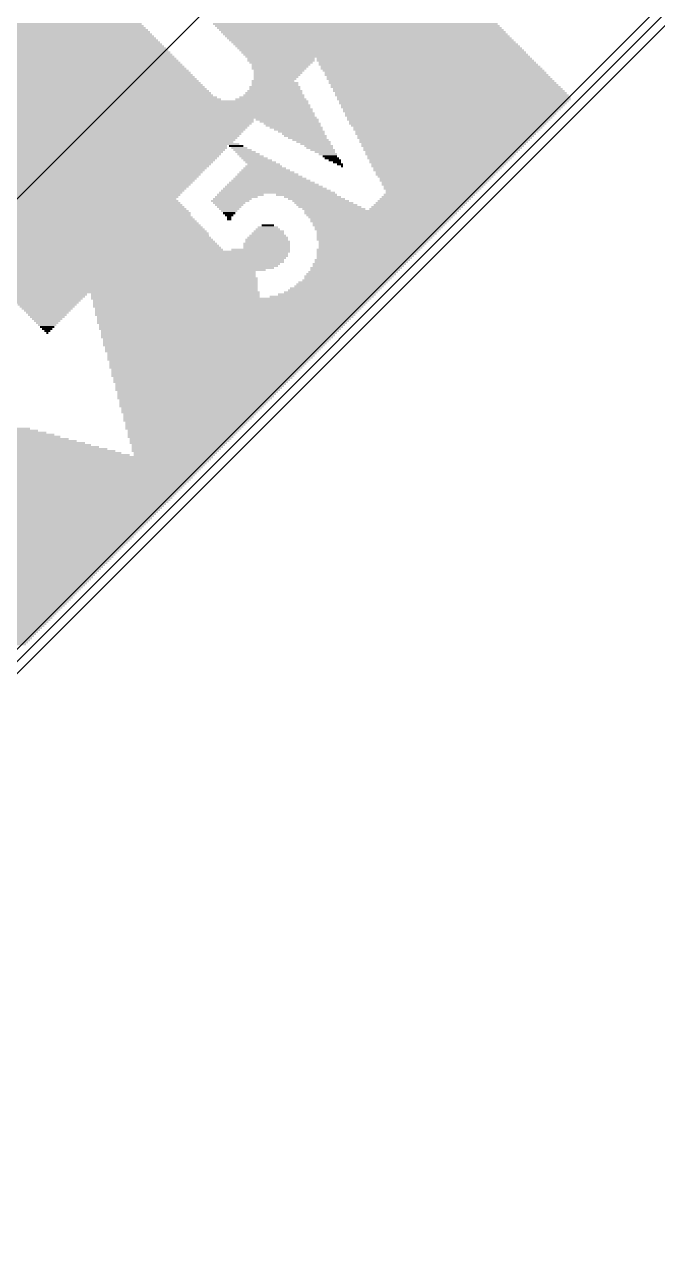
# Model space of a CAD drawing. Extents: x -40.8 to 40.8, y -42.1 to 43.9.
# Drawn here: x 23.67 to 30.26, y -40.77 to -27.94 of the extents above; entities that cross this region are included whole.
import ezdxf

# ---------------------------------------------------------------- set-up
doc = ezdxf.new("R2010")
doc.units = 0
for name, color, linetype in [('1', 22, 'CONTINUOUS'), ('16', 5, 'CONTINUOUS'), ('20', 4, 'CONTINUOUS'), ('200', 2, 'CONTINUOUS'), ('21', 2, 'CONTINUOUS')]:
    doc.layers.add(name, color=color, linetype=linetype)

# ---------------------------------------------------------------- blocks, each defined once
blk = doc.blocks.new('RECT')
blk.add_solid([(-0.5, -0.5), (0.5, -0.5), (-0.5, 0.5), (0.5, 0.5)])

msp = doc.modelspace()

# ---------------------------------------------------------------- linework, layer by layer
at = {"layer": '1'}
msp.add_line((17.526, -40.767), (40.767, -17.526), dxfattribs=at)
at = {"layer": '16'}
msp.add_line((17.399, -40.767), (40.64, -17.526), dxfattribs=at)
at = {"layer": '20'}
msp.add_line((39.8961, -18.143), (18.143, -39.8961), dxfattribs=at)
at = {"layer": '21'}
msp.add_line((19.1533, -34.1979), (26.5779, -26.7733), dxfattribs=at)

# ---------------------------------------------------------------- block references
at = {"layer": '200', "yscale": 0.0212}
for p, xscale in [((22.7853, -27.938), 4.2128), ((22.8065, -27.9592), 4.2128), ((27.1146, -27.938), 2.9638), ((27.1358, -27.9592), 2.9638), ((22.8277, -27.9803), 4.2129), ((22.8488, -28.0015), 4.2128), ((22.87, -28.0227), 4.2128), ((22.8912, -28.0438), 4.2128), ((22.9123, -28.065), 4.2129), ((22.9335, -28.0862), 4.2128), ((27.1569, -27.9803), 2.9638), ((27.1781, -28.0015), 2.9638), ((27.1993, -28.0227), 2.9638), ((27.2204, -28.0438), 2.9638), ((27.2416, -28.065), 2.9638), ((27.2628, -28.0862), 2.9638), ((22.9547, -28.1074), 4.2128), ((22.9759, -28.1285), 4.2129), ((22.997, -28.1497), 4.2128), ((23.0182, -28.1709), 4.2128), ((23.0394, -28.192), 4.2129), ((23.0605, -28.2132), 4.2128), ((27.2839, -28.1074), 2.9638), ((27.3051, -28.1285), 2.9638), ((27.3263, -28.1497), 2.9638), ((27.3475, -28.1709), 2.9638), ((27.3686, -28.192), 2.9638), ((27.3898, -28.2132), 2.9638), ((23.0817, -28.2344), 4.2128), ((23.1029, -28.2555), 4.2128), ((23.1241, -28.2767), 4.2129), ((23.1452, -28.2979), 4.2128), ((23.1664, -28.3191), 4.2128), ((23.1876, -28.3402), 4.2129), ((27.411, -28.2344), 2.9638), ((27.4321, -28.2555), 2.9638), ((27.4533, -28.2767), 2.9638), ((26.3419, -28.2979), 0.6986), ((26.3419, -28.3191), 0.6986), ((26.3419, -28.3402), 0.6563), ((27.8344, -28.2979), 2.244), ((27.845, -28.3191), 2.2651), ((27.8661, -28.3402), 2.2652), ((23.2087, -28.3614), 4.2128), ((23.2299, -28.3826), 4.2128), ((23.2511, -28.4037), 4.2129), ((23.2722, -28.4249), 4.2128), ((23.2934, -28.4461), 4.2128), ((23.3146, -28.4672), 4.2128), ((26.3419, -28.3614), 0.6139), ((26.3313, -28.3826), 0.5928), ((26.3207, -28.4037), 0.5716), ((26.2995, -28.4672), 0.4869), ((26.3207, -28.4249), 0.5292), ((26.3102, -28.4461), 0.5081), ((27.8767, -28.3614), 2.2864), ((27.8979, -28.3826), 2.2864), ((27.9085, -28.4037), 2.3075), ((27.9297, -28.4249), 2.3075), ((27.9508, -28.4461), 2.3076), ((27.9614, -28.4672), 2.3287), ((23.3358, -28.4884), 4.2129), ((23.3569, -28.5096), 4.2128), ((23.3781, -28.5308), 4.2128), ((23.3993, -28.5519), 4.2129), ((23.4204, -28.5731), 4.2128), ((23.4416, -28.5943), 4.2128), ((26.2783, -28.5943), 0.5293), ((26.2572, -28.5308), 0.4446), ((26.2783, -28.5519), 0.4869), ((26.2783, -28.5731), 0.4869), ((26.2889, -28.4884), 0.4657), ((26.2784, -28.5096), 0.4446), ((27.9931, -28.5096), 2.3499), ((27.9825, -28.4884), 2.3287), ((28.0143, -28.5308), 2.3498), ((28.0249, -28.5519), 2.371), ((28.0461, -28.5731), 2.3711), ((28.0567, -28.5943), 2.3923), ((23.4627, -28.6154), 4.2129), ((23.4839, -28.6366), 4.2128), ((23.5051, -28.6578), 4.2128), ((23.5263, -28.6789), 4.2128), ((23.558, -28.7001), 4.234), ((23.5898, -28.7213), 4.2552), ((26.2361, -28.7213), 0.7409), ((26.2466, -28.7001), 0.6774), ((26.2677, -28.6789), 0.6351), ((26.2678, -28.6578), 0.5928), ((26.2784, -28.6366), 0.5716), ((26.2783, -28.6154), 0.5293), ((28.0778, -28.6154), 2.3922), ((28.0884, -28.6366), 2.4134), ((28.1096, -28.6578), 2.4134), ((28.1202, -28.6789), 2.4345), ((28.1414, -28.7001), 2.4345), ((28.1414, -28.7213), 2.4345), ((24.0556, -28.7425), 5.1443), ((24.0661, -28.7636), 5.1232), ((24.0873, -28.7848), 5.1231), ((24.0979, -28.806), 5.1019), ((24.119, -28.8271), 5.102), ((24.1296, -28.8483), 5.0808), ((28.1413, -28.7425), 2.3922), ((28.1308, -28.7636), 2.3711), ((28.1308, -28.7848), 2.3287), ((28.1202, -28.806), 2.3075), ((28.1202, -28.8271), 2.2652), ((28.1096, -28.8483), 2.244), ((24.1508, -28.8695), 5.0808), ((24.1614, -28.8906), 5.0596), ((24.1826, -28.9118), 5.0597), ((23.865, -28.933), 4.3822), ((23.8756, -28.9542), 4.361), ((23.8756, -28.9753), 4.3187), ((26.4054, -28.933), 0.6562), ((26.4266, -28.9542), 0.6139), ((26.4583, -28.9753), 0.5928), ((28.1096, -28.8695), 2.2017), ((28.099, -28.8906), 2.1805), ((28.099, -28.9118), 2.1382), ((28.0884, -28.933), 2.117), ((28.0884, -28.9542), 2.0746), ((28.0779, -28.9753), 2.0535), ((23.8756, -28.9965), 4.2763), ((23.8756, -29.0177), 4.234), ((23.8756, -29.0388), 4.1917), ((23.8756, -29.06), 4.1493), ((23.8756, -29.0812), 4.107), ((23.8756, -29.1023), 4.0646), ((26.4689, -28.9965), 0.5716), ((26.5007, -29.0177), 0.5505), ((26.5219, -29.0388), 0.5081), ((26.5536, -29.06), 0.4869), ((26.5748, -29.0812), 0.4445), ((26.5959, -29.1023), 0.4446), ((28.0778, -28.9965), 2.0112), ((28.0778, -29.0177), 1.9688), ((28.0673, -29.0388), 1.9477), ((28.0567, -29.0812), 1.8841), ((28.0673, -29.06), 1.9053), ((28.0567, -29.1023), 1.8417), ((23.8756, -29.1235), 4.0223), ((23.8756, -29.1447), 3.98), ((23.8756, -29.1659), 3.9376), ((23.9179, -29.187), 3.98), ((23.865, -29.2082), 3.8318), ((23.8756, -29.2294), 3.8106), ((25.8761, -29.2082), 0.1482), ((25.9079, -29.2294), 0.1694), ((26.6171, -29.1235), 0.4022), ((26.6489, -29.1447), 0.3811), ((26.6806, -29.1659), 0.3598), ((26.7018, -29.187), 0.3175), ((26.7335, -29.2082), 0.2964), ((26.7441, -29.2294), 0.2752), ((28.0461, -29.1235), 1.8206), ((28.0461, -29.1447), 1.7783), ((28.0355, -29.1659), 1.7571), ((28.0355, -29.187), 1.7148), ((28.0249, -29.2082), 1.6936), ((28.0249, -29.2294), 1.6512), ((23.8756, -29.2505), 3.7683), ((23.8756, -29.2717), 3.7259), ((23.8756, -29.2929), 3.6836), ((23.8756, -29.3141), 3.6412), ((23.8756, -29.3352), 3.5989), ((23.8756, -29.3564), 3.5566), ((25.9397, -29.2505), 0.1905), ((25.9715, -29.2717), 0.2117), ((26.0032, -29.2929), 0.2329), ((26.0349, -29.3141), 0.254), ((26.0667, -29.3352), 0.2752), ((26.0984, -29.3564), 0.2964), ((26.7759, -29.2505), 0.2541), ((26.7971, -29.2717), 0.2117), ((26.8288, -29.2929), 0.1906), ((26.85, -29.3141), 0.1482), ((26.8711, -29.3352), 0.1482), ((26.9029, -29.3564), 0.127), ((28.0144, -29.2505), 1.6301), ((28.0143, -29.2717), 1.5878), ((28.0037, -29.2929), 1.5666), ((27.9931, -29.3352), 1.5031), ((28.0037, -29.3141), 1.5242), ((27.9931, -29.3564), 1.4607), ((23.8756, -29.3776), 3.5142), ((23.8756, -29.3987), 3.4719), ((23.8756, -29.4199), 3.4295), ((23.8756, -29.4411), 3.3872), ((23.8756, -29.4622), 3.3449), ((23.8756, -29.4834), 3.3025), ((26.1937, -29.4834), 0.5716), ((26.1831, -29.4622), 0.508), ((26.1725, -29.4411), 0.4446), ((26.1302, -29.3776), 0.3176), ((26.162, -29.4199), 0.3811), ((26.162, -29.3987), 0.3387), ((26.9241, -29.3776), 0.0847), ((26.9559, -29.3987), 0.0635), ((26.977, -29.4199), 0.0212), ((27.9825, -29.3776), 1.4395), ((27.9825, -29.3987), 1.3973), ((27.9719, -29.4199), 1.3761), ((27.9719, -29.4411), 1.3337), ((27.9614, -29.4622), 1.3126), ((27.9614, -29.4834), 1.2702), ((23.8756, -29.5046), 3.2602), ((23.8756, -29.5257), 3.2178), ((23.8756, -29.5469), 3.1755), ((23.8756, -29.5681), 3.1332), ((23.8756, -29.5893), 3.0908), ((23.8756, -29.6104), 3.0485), ((26.2572, -29.6104), 0.9526), ((26.2466, -29.5893), 0.8892), ((26.236, -29.5681), 0.8256), ((26.2255, -29.5469), 0.7621), ((26.2149, -29.5257), 0.6986), ((26.2043, -29.5046), 0.6351), ((27.9508, -29.5046), 1.249), ((27.9508, -29.5257), 1.2066), ((27.9508, -29.5469), 1.1644), ((27.9402, -29.5681), 1.1432), ((27.9402, -29.5893), 1.1008), ((27.9297, -29.6104), 1.0797), ((23.8756, -29.6316), 3.0061), ((23.8756, -29.6528), 2.9638), ((23.8756, -29.6739), 2.9215), ((23.8756, -29.6951), 2.8791), ((23.8756, -29.7163), 2.8368), ((23.8756, -29.7374), 2.7944), ((23.8756, -29.7586), 2.7521), ((25.8338, -29.7586), 0.4022), ((25.8762, -29.7374), 0.4445), ((25.9184, -29.7163), 0.4869), ((26.2995, -29.6951), 1.2067), ((26.2889, -29.6739), 1.1431), ((26.2783, -29.6528), 1.0797), ((26.2678, -29.6316), 1.0162), ((26.6066, -29.7163), 0.6351), ((26.67, -29.7374), 0.5928), ((26.7124, -29.7586), 0.5927), ((27.845, -29.7586), 0.9527), ((27.8661, -29.7374), 0.9526), ((27.9297, -29.6316), 1.0373), ((27.9191, -29.6528), 1.0161), ((27.8873, -29.7163), 0.9526), ((27.9191, -29.6739), 0.9739), ((27.9085, -29.6951), 0.9527), ((23.8968, -29.7798), 2.7521), ((23.918, -29.801), 2.7521), ((23.9391, -29.8221), 2.7521), ((23.9603, -29.8433), 2.7521), ((23.9815, -29.8645), 2.7521), ((24.0025, -29.8856), 2.7521), ((25.8126, -29.7798), 0.4022), ((25.8021, -29.801), 0.3387), ((25.8021, -29.8221), 0.2963), ((25.8021, -29.8433), 0.2541), ((25.8021, -29.8645), 0.2117), ((25.8021, -29.8856), 0.1693), ((26.7547, -29.7798), 0.5928), ((26.7865, -29.801), 0.6139), ((26.8183, -29.8221), 0.6351), ((26.8499, -29.8433), 0.6563), ((26.8923, -29.8645), 0.6562), ((27.3898, -29.8856), 1.609), ((27.7391, -29.8645), 0.9526), ((27.7603, -29.8433), 0.9527), ((27.7815, -29.8221), 0.9527), ((27.8026, -29.801), 0.9526), ((27.8238, -29.7798), 0.9526), ((24.0237, -29.9068), 2.7521), ((24.0343, -29.928), 2.7309), ((24.0556, -29.9491), 2.7309), ((24.0767, -29.9703), 2.731), ((24.0979, -29.9915), 2.7309), ((24.1191, -30.0127), 2.7309), ((25.8021, -29.9068), 0.1271), ((25.8021, -29.928), 0.0847), ((25.8021, -29.9491), 0.0423), ((25.8021, -29.9703), 0.0423), ((27.3792, -29.9068), 1.5878), ((27.3792, -29.928), 1.5454), ((27.3792, -29.9491), 1.503), ((27.3792, -29.9703), 1.4608), ((27.3686, -29.9915), 1.4396), ((27.3686, -30.0127), 1.3972), ((24.1402, -30.0338), 2.731), ((24.1614, -30.055), 2.7309), ((24.1826, -30.0762), 2.7309), ((24.2037, -30.0973), 2.731), ((24.2248, -30.1185), 2.7309), ((24.2355, -30.1397), 2.7097), ((26.2043, -30.1397), 0.3811), ((26.2043, -30.1185), 0.3387), ((26.2149, -30.0973), 0.3175), ((26.2043, -30.0762), 0.254), ((26.2043, -30.055), 0.2117), ((26.2043, -30.0338), 0.127), ((27.3581, -30.0338), 1.3761), ((27.3581, -30.055), 1.3337), ((27.3475, -30.0762), 1.3125), ((27.3475, -30.0973), 1.2702), ((27.3369, -30.1185), 1.249), ((27.3263, -30.1397), 1.2278), ((24.2567, -30.1608), 2.7097), ((24.2778, -30.182), 2.7098), ((24.299, -30.2032), 2.7098), ((24.3202, -30.2244), 2.7097), ((24.3413, -30.2455), 2.7098), ((24.3625, -30.2667), 2.7098), ((26.1937, -30.2244), 0.4869), ((26.1937, -30.2455), 0.4869), ((26.1937, -30.2667), 0.4869), ((26.1937, -30.182), 0.4446), ((26.2043, -30.2032), 0.4657), ((26.2043, -30.1608), 0.4234), ((27.3157, -30.1608), 1.2066), ((27.3052, -30.182), 1.1855), ((27.3051, -30.2032), 1.1432), ((27.2945, -30.2244), 1.122), ((27.284, -30.2455), 1.1009), ((27.2734, -30.2667), 1.0797), ((24.3837, -30.2879), 2.7097), ((24.7435, -30.309), 3.3872), ((24.7436, -30.3302), 3.3449), ((24.7542, -30.3514), 3.3237), ((24.7542, -30.3725), 3.2813), ((24.7541, -30.3937), 3.239), ((26.1302, -30.2879), 0.6139), ((27.1887, -30.3937), 0.995), ((27.2416, -30.309), 1.0585), ((27.2522, -30.2879), 1.0796), ((27.231, -30.3302), 1.0373), ((27.2204, -30.3514), 1.0161), ((27.2099, -30.3725), 0.9949), ((24.7647, -30.4149), 3.2178), ((24.7542, -30.4361), 3.1543), ((24.7541, -30.4572), 3.112), ((24.7436, -30.4784), 3.0485), ((24.7118, -30.4996), 2.9426), ((24.6695, -30.5207), 2.8157), ((27.0935, -30.5207), 0.9315), ((27.1252, -30.4784), 0.9527), ((27.1146, -30.4996), 0.9315), ((27.1569, -30.4361), 0.9738), ((27.1464, -30.4572), 0.9527), ((27.1781, -30.4149), 0.9738), ((24.6801, -30.5419), 2.7945), ((24.6907, -30.5631), 2.7733), ((24.7118, -30.5842), 2.7732), ((24.7224, -30.6054), 2.7521), ((24.733, -30.6266), 2.7309), ((24.7436, -30.6478), 2.7097), ((26.9664, -30.6478), 0.9314), ((26.9876, -30.6266), 0.9315), ((27.0194, -30.6054), 0.9103), ((27.0404, -30.5842), 0.9103), ((27.0511, -30.5631), 0.9315), ((27.0723, -30.5419), 0.9315), ((24.7541, -30.6689), 2.6886), ((24.7647, -30.6901), 2.6674), ((24.7753, -30.7113), 2.6462), ((24.7965, -30.7324), 2.6463), ((23.9073, -30.7536), 0.8256), ((23.9074, -30.7748), 0.7833), ((25.2411, -30.7536), 1.7571), ((25.2411, -30.7748), 1.7571), ((26.7653, -30.7748), 1.0797), ((26.8182, -30.7536), 1.0162), ((26.8605, -30.7324), 0.9739), ((26.8923, -30.7113), 0.9526), ((26.9135, -30.6901), 0.9527), ((26.9453, -30.6689), 0.9315), ((23.9074, -30.7959), 0.7409), ((23.9073, -30.8171), 0.6986), ((23.9074, -30.8383), 0.6563), ((23.9074, -30.8595), 0.6139), ((23.9073, -30.8806), 0.5716), ((23.9074, -30.9018), 0.5293), ((25.8232, -30.7959), 2.9214), ((25.8233, -30.8171), 2.8791), ((25.8127, -30.8383), 2.8579), ((25.8021, -30.8595), 2.8367), ((25.7915, -30.8806), 2.8156), ((25.7915, -30.9018), 2.7733), ((23.9074, -30.923), 0.4869), ((23.9073, -30.9441), 0.4446), ((23.9073, -30.9653), 0.4022), ((23.9074, -30.9865), 0.3599), ((23.9074, -31.0077), 0.3175), ((23.9073, -31.0288), 0.2752), ((25.7809, -30.923), 2.7521), ((25.7703, -30.9441), 2.731), ((25.7597, -30.9653), 2.7098), ((25.7597, -30.9865), 2.6674), ((25.7491, -31.0077), 2.6462), ((25.7386, -31.0288), 2.6251), ((23.9074, -31.05), 0.2329), ((23.9074, -31.0712), 0.1905), ((23.9073, -31.0923), 0.1482), ((23.9074, -31.1135), 0.1059), ((23.9074, -31.1347), 0.0635), ((23.9073, -31.1558), 0.0212), ((25.7279, -31.05), 2.6039), ((25.7279, -31.0712), 2.5615), ((25.7174, -31.0923), 2.5404), ((25.7068, -31.1135), 2.5192), ((25.7067, -31.1347), 2.4769), ((25.6962, -31.1558), 2.4558), ((25.6856, -31.177), 2.4346), ((25.675, -31.1982), 2.4134), ((25.675, -31.2193), 2.371), ((25.6645, -31.2405), 2.3499), ((25.6539, -31.2617), 2.3287), ((25.6433, -31.2829), 2.3075), ((25.6433, -31.304), 2.2652), ((25.6327, -31.3252), 2.244), ((25.6221, -31.3464), 2.2228), ((25.6221, -31.3675), 2.1806), ((25.6115, -31.3887), 2.1594), ((25.6009, -31.4099), 2.1382), ((25.5903, -31.431), 2.117), ((25.5904, -31.4522), 2.0747), ((25.5798, -31.4734), 2.0535), ((25.5692, -31.4946), 2.0323), ((25.5586, -31.5157), 2.0112), ((25.5586, -31.5369), 1.9688), ((25.548, -31.5581), 1.9476), ((25.5374, -31.5792), 1.9265), ((25.5268, -31.6004), 1.9053), ((25.5268, -31.6216), 1.8629), ((25.5163, -31.6427), 1.8417), ((25.5057, -31.6639), 1.8206), ((25.4845, -31.7274), 1.736), ((25.4739, -31.7486), 1.7148), ((25.5057, -31.6851), 1.7783), ((25.4951, -31.7063), 1.7571), ((25.4739, -31.7698), 1.6724), ((25.4634, -31.7909), 1.6513), ((25.4528, -31.8121), 1.6301), ((25.4422, -31.8333), 1.6089), ((25.4316, -31.8756), 1.5454), ((25.421, -31.8968), 1.5242), ((25.4104, -31.918), 1.503), ((25.4422, -31.8544), 1.5665), ((25.4104, -31.9391), 1.4608), ((25.3998, -31.9603), 1.4396), ((25.3892, -31.9815), 1.4184), ((25.3893, -32.0026), 1.3761), ((25.3787, -32.0238), 1.3549), ((25.3681, -32.045), 1.3337), ((25.3575, -32.0661), 1.3125), ((21.8327, -32.1508), 3.7894), ((21.8856, -32.172), 3.853), ((21.9385, -32.1932), 3.9164), ((25.3575, -32.0873), 1.2702), ((25.3469, -32.1085), 1.249), ((25.3363, -32.1297), 1.2278), ((25.3258, -32.1508), 1.2067), ((25.3257, -32.172), 1.1644), ((25.3151, -32.1932), 1.1432), ((21.9915, -32.2143), 3.9799), ((22.0338, -32.2355), 4.0223), ((22.0867, -32.2567), 4.0858), ((22.1396, -32.2778), 4.1493), ((22.1926, -32.299), 4.2129), ((22.2349, -32.3202), 4.2552), ((25.3046, -32.2143), 1.1221), ((25.294, -32.2355), 1.1009), ((25.294, -32.2567), 1.0585), ((25.2834, -32.2778), 1.0373), ((25.2728, -32.299), 1.0162), ((25.2728, -32.3202), 0.9738), ((22.2879, -32.3414), 4.3187), ((22.3407, -32.3625), 4.3821), ((22.3937, -32.3837), 4.4457), ((22.436, -32.4049), 4.488), ((22.489, -32.426), 4.5515), ((22.9335, -32.4472), 5.3984), ((25.2622, -32.3414), 0.9526), ((25.2517, -32.3625), 0.9315), ((25.2411, -32.3837), 0.9103), ((25.2305, -32.426), 0.8468), ((25.2411, -32.4049), 0.8679), ((22.9335, -32.4684), 5.356), ((22.9335, -32.4895), 5.3136), ((22.9335, -32.5107), 5.2714), ((22.9335, -32.5319), 5.229), ((22.9335, -32.5531), 5.1866), ((22.9336, -32.5742), 5.1443), ((22.9335, -32.5954), 5.102), ((22.9335, -32.6166), 5.0596), ((22.9336, -32.6377), 5.0173), ((22.9335, -32.6589), 4.975), ((22.9335, -32.6801), 4.9326), ((22.9335, -32.7012), 4.8902), ((22.9335, -32.7224), 4.848), ((22.9335, -32.7436), 4.8056), ((22.9335, -32.7648), 4.7632), ((22.9336, -32.7859), 4.7209), ((22.9335, -32.8071), 4.6786), ((22.9335, -32.8283), 4.6362), ((23.8968, -32.8494), 2.6675), ((23.9179, -32.8706), 2.5828), ((23.9391, -32.8918), 2.498), ((23.9497, -32.9129), 2.4345), ((23.9603, -32.9341), 2.3711), ((23.9603, -32.9553), 2.3287), ((23.9708, -32.9765), 2.2652), ((23.9709, -32.9976), 2.2229), ((23.9709, -33.0188), 2.1805), ((23.9709, -33.04), 2.1381), ((23.9709, -33.0611), 2.0959), ((23.9815, -33.0823), 2.0323), ((23.9814, -33.1035), 1.99), ((23.9708, -33.1246), 1.9688), ((23.9709, -33.1458), 1.9265), ((23.9709, -33.167), 1.8841), ((23.9708, -33.1882), 1.8418), ((23.9709, -33.2093), 1.7995), ((23.9709, -33.2305), 1.7571), ((23.9603, -33.2517), 1.7359), ((23.9603, -33.2728), 1.6936), ((23.9603, -33.294), 1.6513), ((23.9497, -33.3152), 1.6301), ((23.9497, -33.3363), 1.5877), ((23.9391, -33.3575), 1.5666), ((23.9391, -33.3787), 1.5242), ((23.9285, -33.3999), 1.503), ((23.918, -33.421), 1.4819), ((23.9179, -33.4422), 1.4396), ((23.9073, -33.4634), 1.4184), ((23.8968, -33.4845), 1.3973), ((23.8968, -33.5057), 1.3549), ((23.8862, -33.5269), 1.3337), ((23.8756, -33.548), 1.3125), ((23.865, -33.5692), 1.2914), ((23.8544, -33.5904), 1.2702), ((23.8438, -33.6116), 1.249), ((23.8332, -33.6327), 1.2279), ((23.8226, -33.6539), 1.2067), ((23.8015, -33.6962), 1.1644), ((23.7909, -33.7174), 1.1432), ((23.8121, -33.6751), 1.1855), ((23.7486, -33.7809), 1.1009), ((23.738, -33.8021), 1.0797), ((23.7274, -33.8233), 1.0585), ((23.7168, -33.8444), 1.0374), ((23.7803, -33.7386), 1.122), ((23.7697, -33.7597), 1.1008), ((23.6321, -33.9503), 0.995), ((23.6215, -33.9714), 0.9738), ((23.6639, -33.9079), 1.0162), ((23.6533, -33.9291), 0.995), ((23.6957, -33.8656), 1.0373), ((23.6851, -33.8868), 1.0161), ((23.5051, -34.0985), 0.9526), ((23.5369, -34.0561), 0.9739), ((23.5263, -34.0773), 0.9527), ((23.558, -34.035), 0.9738), ((23.5792, -34.0138), 0.9738), ((23.6004, -33.9926), 0.9738), ((23.3569, -34.2467), 0.9526), ((23.3781, -34.2255), 0.9526), ((23.3993, -34.2043), 0.9527), ((23.4204, -34.1831), 0.9526), ((23.4416, -34.162), 0.9526), ((23.4627, -34.1408), 0.9527), ((23.484, -34.1196), 0.9527), ((23.2299, -34.3737), 0.9526), ((23.2511, -34.3525), 0.9527), ((23.2722, -34.3313), 0.9527), ((23.2934, -34.3102), 0.9526), ((23.3146, -34.289), 0.9527), ((23.3358, -34.2678), 0.9527), ((23.2087, -34.3948), 0.9526)]:
    msp.add_blockref('RECT', p, dxfattribs=dict(at, xscale=xscale))

doc.saveas('drawing.dxf')
